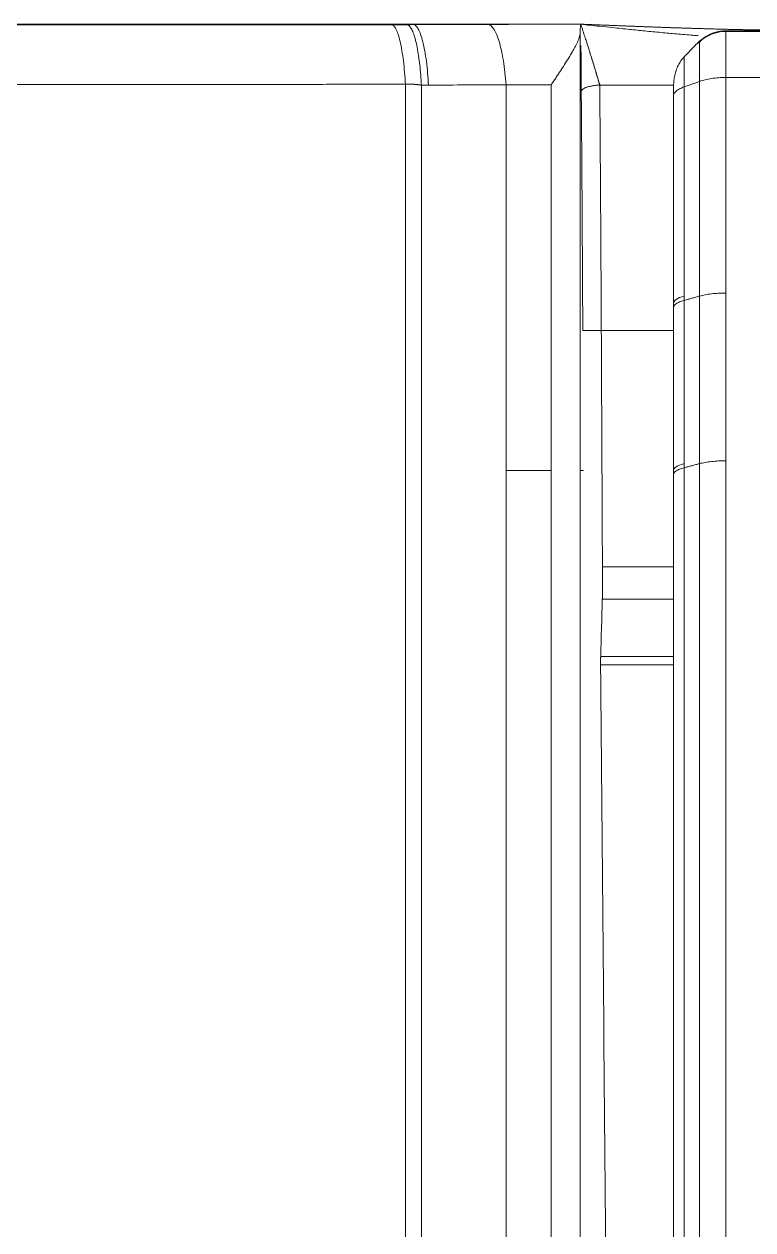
# Model space of a CAD drawing. Header units: millimetres. Extents: x 70151 to 230897, y 35202 to 113211.
# Drawn here: x 174194.13 to 174213.89, y 71248.13 to 71280.81 of the extents above; entities that cross this region are included whole.
import ezdxf

# ---------------------------------------------------------------- set-up
doc = ezdxf.new("R2010")
doc.units = ezdxf.units.MM
doc.header["$LTSCALE"] = 50
doc.layers.add('2-con', color=2, linetype='Continuous')
doc.layers.add('mark-B', color=2, linetype='Continuous', lineweight=20)

# ---------------------------------------------------------------- blocks, each defined once
blk = doc.blocks.new('무풍1way 일반')
at = {"layer": 'mark-B'}
for p, q in [((440.671, -483.278), (442.649, -483.278)), ((440.671, -483.278), (442.649, -483.278)), ((440.674, -483.05), (442.652, -483.05)), ((440.674, -483.05), (442.652, -483.05)), ((440.669, -484.828), (442.606, -484.828)), ((440.669, -484.828), (442.606, -484.828)), ((440.667, -485.705), (442.603, -485.705)), ((440.667, -485.705), (442.603, -485.705)), ((443.207, -488.316), (443.117, -488.317)), ((442.633, -492.112), (440.679, -492.112)), ((442.633, -492.112), (440.679, -492.112)), ((440.668, -498.766), (442.674, -498.766)), ((440.668, -498.766), (442.674, -498.766)), ((-439.258, -500.218), (439.258, -500.218)), ((-439.258, -500.239), (439.258, -500.239)), ((439.258, -500.239), (439.258, -500.218))]:
    blk.add_line(p, q, dxfattribs=at)
blk.add_arc((439.258, -499.235), 1.004, 270, 306.0871, dxfattribs=at)
for centre, major_axis, ratio, start_param, end_param in [((439.675, -488.316), (1.004, 0), 0.26578, 5.497792, 6.283185), ((442.633, -492.116), (-0.502, -0.002), 0.008728, 3.159061, 4.712346), ((442.633, -492.116), (-0.502, -0.002), 0.008728, 3.159061, 4.712346), ((439.675, -492.848), (1.004, 0), 0.280106, 5.497794, 6.283185), ((439.258, -499.235), (1.004, -0.022), 0.979035, 4.733442, 5.51856), ((439.258, -499.235), (-0.591, 0.811), 0.756295, 3.141594, 3.358834)]:
    blk.add_ellipse(centre, major_axis=major_axis, ratio=ratio, start_param=start_param, end_param=end_param, dxfattribs=at)
for points, degree, knots in [([(445.215, -415.977), (445.215, -416.736), (445.215, -417.496), (445.215, -419.015), (445.215, -419.774), (445.215, -422.051), (445.215, -423.569), (445.215, -428.121), (445.215, -431.154), (445.215, -437.215), (445.215, -440.244), (445.215, -444.784), (445.215, -446.297), (445.215, -449.322), (445.215, -450.834), (445.215, -453.856), (445.215, -455.367), (445.215, -457.632), (445.215, -458.387), (445.215, -459.897), (445.215, -460.652), (445.215, -462.16), (445.215, -462.914), (445.215, -464.421), (445.215, -465.174), (445.215, -467.431), (445.215, -468.933), (445.215, -471.184), (445.215, -471.934), (445.215, -473.432), (445.215, -475.677), (445.215, -477.917), (445.215, -480.897), (445.215, -482.385), (445.215, -484.612), (445.215, -485.354), (445.215, -486.837), (445.215, -487.577), (445.215, -488.316)], 3, [0, 0, 0, 0, 0.03125, 0.03125, 0.0625, 0.0625, 0.125, 0.125, 0.25, 0.25, 0.375, 0.375, 0.4375, 0.4375, 0.5, 0.5, 0.5625, 0.5625, 0.59375, 0.59375, 0.625, 0.625, 0.65625, 0.65625, 0.6875, 0.6875, 0.75, 0.75, 0.78125, 0.78125, 0.8125, 0.875, 0.875, 0.9375, 0.9375, 0.96875, 0.96875, 1, 1, 1, 1]), ([(445.215, -415.977), (445.215, -416.736), (445.215, -417.496), (445.215, -419.015), (445.215, -419.774), (445.215, -422.051), (445.215, -423.569), (445.215, -428.121), (445.215, -431.154), (445.215, -437.215), (445.215, -440.244), (445.215, -444.784), (445.215, -446.297), (445.215, -449.322), (445.215, -450.834), (445.215, -453.856), (445.215, -455.367), (445.215, -457.632), (445.215, -458.387), (445.215, -459.897), (445.215, -460.652), (445.215, -462.16), (445.215, -462.914), (445.215, -464.421), (445.215, -465.174), (445.215, -467.431), (445.215, -468.933), (445.215, -471.184), (445.215, -471.934), (445.215, -473.432), (445.215, -475.677), (445.215, -477.917), (445.215, -480.897), (445.215, -482.385), (445.215, -484.612), (445.215, -485.354), (445.215, -486.837), (445.215, -487.577), (445.215, -488.316)], 3, [0, 0, 0, 0, 0.03125, 0.03125, 0.0625, 0.0625, 0.125, 0.125, 0.25, 0.25, 0.375, 0.375, 0.4375, 0.4375, 0.5, 0.5, 0.5625, 0.5625, 0.59375, 0.59375, 0.625, 0.625, 0.65625, 0.65625, 0.6875, 0.6875, 0.75, 0.75, 0.78125, 0.78125, 0.8125, 0.875, 0.875, 0.9375, 0.9375, 0.96875, 0.96875, 1, 1, 1, 1]), ([(443.207, -488.316), (443.207, -486.237), (443.207, -484.153), (443.207, -481.017), (443.207, -479.971), (443.207, -477.875), (443.207, -476.826), (443.207, -473.674), (443.207, -471.568), (443.207, -468.403), (443.207, -467.347), (443.207, -465.76), (443.207, -465.231), (443.207, -464.173), (443.207, -463.643), (443.207, -462.053), (443.207, -460.993), (443.206, -459.401), (443.206, -458.87), (443.206, -457.809), (443.206, -457.278), (443.206, -454.624), (443.207, -452.499), (443.207, -448.248), (443.207, -446.122), (443.207, -441.866), (443.207, -439.738), (443.207, -437.608)], 3, [0, 0, 0, 0, 0.125, 0.125, 0.1875, 0.1875, 0.25, 0.25, 0.375, 0.375, 0.4375, 0.4375, 0.46875, 0.46875, 0.5, 0.5, 0.5625, 0.5625, 0.59375, 0.59375, 0.625, 0.625, 0.75, 0.75, 0.875, 0.875, 1, 1, 1, 1]), ([(443.207, -488.316), (443.207, -486.237), (443.207, -484.153), (443.207, -481.017), (443.207, -479.971), (443.207, -477.875), (443.207, -476.826), (443.207, -473.674), (443.207, -471.568), (443.207, -468.403), (443.207, -467.347), (443.207, -465.76), (443.207, -465.231), (443.207, -464.173), (443.207, -463.643), (443.207, -462.053), (443.207, -460.993), (443.206, -459.401), (443.206, -458.87), (443.206, -457.809), (443.206, -457.278), (443.206, -454.624), (443.207, -452.499), (443.207, -448.248), (443.207, -446.122), (443.207, -441.866), (443.207, -439.738), (443.207, -437.608)], 3, [0, 0, 0, 0, 0.125, 0.125, 0.1875, 0.1875, 0.25, 0.25, 0.375, 0.375, 0.4375, 0.4375, 0.46875, 0.46875, 0.5, 0.5, 0.5625, 0.5625, 0.59375, 0.59375, 0.625, 0.625, 0.75, 0.75, 0.875, 0.875, 1, 1, 1, 1]), ([(443.993, -437.76), (443.993, -442.006), (443.993, -446.249), (443.993, -452.606), (443.993, -454.724), (443.993, -457.37), (443.993, -457.899), (443.993, -458.957), (443.993, -459.486), (443.993, -461.073), (443.993, -462.13), (443.993, -463.715), (443.993, -464.243), (443.993, -465.299), (443.993, -465.826), (443.993, -467.408), (443.993, -468.461), (443.993, -471.617), (443.993, -473.717), (443.993, -476.859), (443.993, -477.905), (443.993, -479.995), (443.993, -481.038), (443.993, -484.164), (443.993, -486.243), (443.993, -488.316)], 3, [0, 0, 0, 0, 0.25, 0.25, 0.375, 0.375, 0.40625, 0.40625, 0.4375, 0.4375, 0.5, 0.5, 0.53125, 0.53125, 0.5625, 0.5625, 0.625, 0.625, 0.75, 0.75, 0.8125, 0.8125, 0.875, 0.875, 1, 1, 1, 1]), ([(443.993, -437.76), (443.993, -442.006), (443.993, -446.249), (443.993, -452.606), (443.993, -454.724), (443.993, -457.37), (443.993, -457.899), (443.993, -458.957), (443.993, -459.486), (443.993, -461.073), (443.993, -462.13), (443.993, -463.715), (443.993, -464.243), (443.993, -465.299), (443.993, -465.826), (443.993, -467.408), (443.993, -468.461), (443.993, -471.617), (443.993, -473.717), (443.993, -476.859), (443.993, -477.905), (443.993, -479.995), (443.993, -481.038), (443.993, -484.164), (443.993, -486.243), (443.993, -488.316)], 3, [0, 0, 0, 0, 0.25, 0.25, 0.375, 0.375, 0.40625, 0.40625, 0.4375, 0.4375, 0.5, 0.5, 0.53125, 0.53125, 0.5625, 0.5625, 0.625, 0.625, 0.75, 0.75, 0.8125, 0.8125, 0.875, 0.875, 1, 1, 1, 1]), ([(440.679, -488.206), (440.679, -485.97), (440.679, -483.727), (440.679, -480.352), (440.679, -479.226), (440.679, -476.97), (440.679, -475.841), (440.679, -472.448), (440.679, -470.181), (440.679, -466.773), (440.679, -465.635), (440.679, -463.358), (440.679, -462.218), (440.679, -461.076)], 3, [0, 0, 0, 0, 0.25, 0.25, 0.375, 0.375, 0.5, 0.5, 0.75, 0.75, 0.875, 0.875, 1, 1, 1, 1]), ([(439.259, -488.583), (439.259, -486.336), (439.259, -484.083), (439.259, -480.693), (439.259, -479.562), (439.259, -477.296), (439.259, -475.027), (439.259, -472.752), (439.259, -470.475), (439.259, -469.335), (439.259, -465.911), (439.259, -463.623), (439.259, -461.33)], 3, [0, 0, 0, 0, 0.25, 0.25, 0.375, 0.375, 0.5, 0.625, 0.625, 0.75, 0.75, 1, 1, 1, 1]), ([(439.969, -461.278), (439.969, -463.568), (439.969, -465.854), (439.969, -469.275), (439.969, -470.414), (439.969, -472.689), (439.969, -474.962), (439.969, -477.228), (439.969, -479.492), (439.969, -480.622), (439.969, -484.009), (439.969, -486.26), (439.969, -488.505)], 3, [0, 0, 0, 0, 0.25, 0.25, 0.375, 0.375, 0.5, 0.625, 0.625, 0.75, 0.75, 1, 1, 1, 1]), ([(440.385, -488.395), (440.385, -486.153), (440.385, -483.905), (440.385, -479.395), (440.385, -477.134), (440.385, -472.601), (440.385, -470.329), (440.385, -466.913), (440.385, -465.773), (440.385, -463.49), (440.385, -462.347), (440.385, -461.203)], 3, [0, 0, 0, 0, 0.25, 0.25, 0.5, 0.5, 0.75, 0.75, 0.875, 0.875, 1, 1, 1, 1]), ([(447.51, -498.764), (447.51, -497.222), (447.51, -495.677), (447.51, -492.58), (447.51, -491.029), (447.51, -487.919), (447.51, -486.36), (447.51, -484.018), (447.51, -483.236), (447.51, -481.672), (447.51, -480.888), (447.51, -478.537), (447.51, -476.967), (447.51, -474.607), (447.51, -473.819), (447.51, -472.243), (447.51, -471.454), (447.509, -469.086), (447.509, -467.505), (447.509, -465.129), (447.509, -464.337), (447.509, -463.147), (447.509, -462.75), (447.509, -461.957), (447.508, -461.56), (447.506, -461.163)], 3, [0, 0, 0, 0, 0.125, 0.125, 0.25, 0.25, 0.375, 0.375, 0.4375, 0.4375, 0.5, 0.5, 0.625, 0.625, 0.6875, 0.6875, 0.75, 0.75, 0.875, 0.875, 0.9375, 0.9375, 0.96875, 0.96875, 1, 1, 1, 1]), ([(447.51, -498.764), (447.51, -497.222), (447.51, -495.677), (447.51, -492.58), (447.51, -491.029), (447.51, -487.919), (447.51, -486.36), (447.51, -484.018), (447.51, -483.236), (447.51, -481.672), (447.51, -480.888), (447.51, -478.537), (447.51, -476.967), (447.51, -474.607), (447.51, -473.819), (447.51, -472.243), (447.51, -471.454), (447.509, -469.086), (447.509, -467.505), (447.509, -465.129), (447.509, -464.337), (447.509, -463.147), (447.509, -462.75), (447.509, -461.957), (447.508, -461.56), (447.506, -461.163)], 3, [0, 0, 0, 0, 0.125, 0.125, 0.25, 0.25, 0.375, 0.375, 0.4375, 0.4375, 0.5, 0.5, 0.625, 0.625, 0.6875, 0.6875, 0.75, 0.75, 0.875, 0.875, 0.9375, 0.9375, 0.96875, 0.96875, 1, 1, 1, 1]), ([(447.943, -461.163), (447.946, -461.792), (447.946, -462.421), (447.946, -463.678), (447.945, -464.306), (447.945, -466.189), (447.946, -467.443), (447.946, -468.696)], 3, [0, 0, 0, 0, 0.25, 0.25, 0.5, 0.5, 1, 1, 1, 1]), ([(447.943, -461.163), (447.946, -461.792), (447.946, -462.421), (447.946, -463.678), (447.945, -464.306), (447.945, -466.189), (447.946, -467.443), (447.946, -468.696)], 3, [0, 0, 0, 0, 0.25, 0.25, 0.5, 0.5, 1, 1, 1, 1]), ([(447.946, -468.696), (447.946, -469.965), (447.946, -471.232), (447.946, -473.763), (447.946, -475.027), (447.946, -477.551), (447.946, -478.811), (447.946, -481.327), (447.946, -482.584), (447.946, -486.347), (447.946, -488.848), (447.946, -492.586), (447.946, -493.829), (447.945, -496.313), (447.945, -497.552), (447.945, -498.789)], 3, [0, 0, 0, 0, 0.125, 0.125, 0.25, 0.25, 0.375, 0.375, 0.5, 0.5, 0.75, 0.75, 0.875, 0.875, 1, 1, 1, 1]), ([(447.946, -468.696), (447.946, -469.965), (447.946, -471.232), (447.946, -473.763), (447.946, -475.027), (447.946, -477.551), (447.946, -478.811), (447.946, -481.327), (447.946, -482.584), (447.946, -486.347), (447.946, -488.848), (447.946, -492.586), (447.946, -493.829), (447.945, -496.313), (447.945, -497.552), (447.945, -498.789)], 3, [0, 0, 0, 0, 0.125, 0.125, 0.25, 0.25, 0.375, 0.375, 0.5, 0.5, 0.75, 0.75, 0.875, 0.875, 1, 1, 1, 1]), ([(442.649, -483.278), (442.65, -483.273), (442.65, -483.267), (442.651, -483.253), (442.652, -483.245), (442.652, -483.229), (442.652, -483.22), (442.653, -483.202), (442.653, -483.192), (442.653, -483.161), (442.653, -483.139), (442.653, -483.094), (442.652, -483.072), (442.652, -483.05)], 3, [0, 0, 0, 0, 0.125, 0.125, 0.25, 0.25, 0.375, 0.375, 0.5, 0.5, 0.75, 0.75, 1, 1, 1, 1]), ([(442.649, -483.278), (442.65, -483.273), (442.65, -483.267), (442.651, -483.253), (442.652, -483.245), (442.652, -483.229), (442.652, -483.22), (442.653, -483.202), (442.653, -483.192), (442.653, -483.161), (442.653, -483.139), (442.653, -483.094), (442.652, -483.072), (442.652, -483.05)], 3, [0, 0, 0, 0, 0.125, 0.125, 0.25, 0.25, 0.375, 0.375, 0.5, 0.5, 0.75, 0.75, 1, 1, 1, 1]), ([(442.603, -485.705), (442.603, -485.683), (442.603, -485.66), (442.603, -485.615), (442.603, -485.593), (442.603, -485.526), (442.603, -485.483), (442.603, -485.418), (442.603, -485.397), (442.603, -485.355), (442.603, -485.334), (442.603, -485.271), (442.603, -485.192), (442.603, -485.119), (442.604, -485.066), (442.604, -485.049), (442.604, -485.016), (442.604, -485), (442.604, -484.954), (442.605, -484.897), (442.605, -484.85), (442.606, -484.828)], 3, [0, 0, 0, 0, 0.0625, 0.0625, 0.125, 0.125, 0.25, 0.25, 0.3125, 0.3125, 0.375, 0.375, 0.5, 0.625, 0.625, 0.6875, 0.6875, 0.75, 0.75, 0.875, 1, 1, 1, 1]), ([(442.603, -485.705), (442.603, -485.683), (442.603, -485.66), (442.603, -485.615), (442.603, -485.593), (442.603, -485.526), (442.603, -485.483), (442.603, -485.418), (442.603, -485.397), (442.603, -485.355), (442.603, -485.334), (442.603, -485.271), (442.603, -485.192), (442.603, -485.119), (442.604, -485.066), (442.604, -485.049), (442.604, -485.016), (442.604, -485), (442.604, -484.954), (442.605, -484.897), (442.605, -484.85), (442.606, -484.828)], 3, [0, 0, 0, 0, 0.0625, 0.0625, 0.125, 0.125, 0.25, 0.25, 0.3125, 0.3125, 0.375, 0.375, 0.5, 0.625, 0.625, 0.6875, 0.6875, 0.75, 0.75, 0.875, 1, 1, 1, 1]), ([(440.385, -488.395), (440.431, -488.382), (440.473, -488.369), (440.546, -488.34), (440.577, -488.324), (440.628, -488.292), (440.647, -488.275), (440.673, -488.241), (440.679, -488.224), (440.679, -488.206)], 3, [0, 0, 0, 0, 0.25, 0.25, 0.5, 0.5, 0.75, 0.75, 1, 1, 1, 1]), ([(439.969, -488.505), (439.923, -488.517), (439.871, -488.528), (439.762, -488.548), (439.704, -488.556), (439.583, -488.569), (439.519, -488.574), (439.39, -488.581), (439.325, -488.583), (439.259, -488.583)], 3, [0, 0, 0, 0, 0.25, 0.25, 0.5, 0.5, 0.75, 0.75, 1, 1, 1, 1]), ([(443.208, -500.15), (443.208, -499.511), (443.208, -498.871), (443.208, -497.08), (443.208, -495.928), (443.207, -494.642), (443.207, -494.511), (443.207, -493.372), (443.207, -492.363), (443.207, -490.342), (443.207, -489.327), (443.207, -488.316)], 3, [0, 0, 0, 0, 0.163025, 0.163025, 0.455764, 0.455764, 0.489083, 0.489083, 0.744529, 0.744529, 1, 1, 1, 1]), ([(443.208, -500.15), (443.208, -499.511), (443.208, -498.871), (443.208, -497.08), (443.208, -495.928), (443.207, -494.642), (443.207, -494.511), (443.207, -493.225), (443.207, -492.069), (443.207, -490.047), (443.207, -489.181), (443.207, -488.316)], 3, [0, 0, 0, 0, 0.163023, 0.163023, 0.455759, 0.455759, 0.489077, 0.489077, 0.781715, 0.781715, 1, 1, 1, 1]), ([(442.675, -498.766), (442.673, -498.491), (442.671, -498.215), (442.667, -497.663), (442.661, -496.834), (442.655, -496.003), (442.65, -495.17), (442.648, -494.892), (442.645, -494.336), (442.64, -493.503), (442.636, -492.668), (442.633, -492.112)], 3, [0, 0, 0, 0, 0.125, 0.125, 0.25, 0.5, 0.5, 0.625, 0.625, 0.75, 1, 1, 1, 1]), ([(442.675, -498.766), (442.673, -498.491), (442.671, -498.215), (442.667, -497.663), (442.661, -496.834), (442.655, -496.003), (442.65, -495.17), (442.648, -494.892), (442.645, -494.336), (442.64, -493.503), (442.636, -492.668), (442.633, -492.112)], 3, [0, 0, 0, 0, 0.125, 0.125, 0.25, 0.5, 0.5, 0.625, 0.625, 0.75, 1, 1, 1, 1]), ([(443.135, -492.114), (443.138, -492.656), (443.141, -493.197), (443.147, -494.28), (443.15, -494.821), (443.157, -495.902), (443.161, -496.442), (443.168, -497.519), (443.172, -498.057), (443.177, -498.593)], 3, [0, 0, 0, 0, 0.25, 0.25, 0.5, 0.5, 0.75, 0.75, 1, 1, 1, 1]), ([(440.385, -492.93), (440.431, -492.917), (440.473, -492.903), (440.546, -492.872), (440.577, -492.856), (440.628, -492.822), (440.647, -492.804), (440.672, -492.768), (440.679, -492.75), (440.679, -492.732)], 3, [0, 0, 0, 0, 0.25, 0.25, 0.5, 0.5, 0.75, 0.75, 1, 1, 1, 1]), ([(439.969, -493.047), (439.922, -493.06), (439.871, -493.071), (439.762, -493.092), (439.704, -493.1), (439.582, -493.114), (439.519, -493.12), (439.39, -493.127), (439.325, -493.129), (439.259, -493.129)], 3, [0, 0, 0, 0, 0.25, 0.25, 0.5, 0.5, 0.75, 0.75, 1, 1, 1, 1]), ([(440.679, -498.465), (440.679, -498.512), (440.679, -498.56), (440.678, -498.654), (440.677, -498.701), (440.672, -498.796), (440.669, -498.843), (440.658, -498.937), (440.643, -499.029), (440.618, -499.12), (440.595, -499.187), (440.586, -499.209), (440.568, -499.254), (440.558, -499.275), (440.526, -499.339), (440.502, -499.38), (440.448, -499.458), (440.418, -499.495), (440.384, -499.531)], 3, [0, 0, 0, 0, 0.125, 0.125, 0.25, 0.25, 0.375, 0.375, 0.5, 0.625, 0.625, 0.6875, 0.6875, 0.75, 0.75, 0.875, 0.875, 1, 1, 1, 1]), ([(440.679, -498.464), (440.679, -498.488), (440.672, -498.511), (440.647, -498.557), (440.627, -498.579), (440.577, -498.622), (440.546, -498.643), (440.473, -498.682), (440.431, -498.7), (440.385, -498.717)], 3, [0, 0, 0, 0, 0.25, 0.25, 0.5, 0.5, 0.75, 0.75, 1, 1, 1, 1]), ([(443.177, -498.593), (443.176, -498.603), (443.173, -498.613), (443.161, -498.632), (443.151, -498.643), (443.126, -498.662), (443.11, -498.672), (443.073, -498.691), (443.051, -498.7), (443.002, -498.716), (442.975, -498.724), (442.918, -498.737), (442.888, -498.743), (442.827, -498.753), (442.796, -498.757), (442.735, -498.763), (442.704, -498.765), (442.675, -498.767)], 3, [0, 0, 0, 0, 0.125, 0.125, 0.25, 0.25, 0.375, 0.375, 0.5, 0.5, 0.625, 0.625, 0.75, 0.75, 0.875, 0.875, 1, 1, 1, 1]), ([(443.177, -498.593), (443.176, -498.603), (443.173, -498.613), (443.161, -498.632), (443.151, -498.643), (443.126, -498.662), (443.11, -498.672), (443.073, -498.691), (443.051, -498.7), (443.002, -498.716), (442.975, -498.724), (442.918, -498.737), (442.888, -498.743), (442.827, -498.753), (442.796, -498.757), (442.735, -498.763), (442.704, -498.765), (442.675, -498.767)], 3, [0, 0, 0, 0, 0.125, 0.125, 0.25, 0.25, 0.375, 0.375, 0.5, 0.5, 0.625, 0.625, 0.75, 0.75, 0.875, 0.875, 1, 1, 1, 1]), ([(443.177, -498.593), (443.177, -498.607), (443.177, -498.635), (443.177, -498.676), (443.177, -498.718), (443.178, -498.759), (443.178, -498.8), (443.178, -498.841), (443.178, -498.883), (443.179, -498.924), (443.179, -498.964), (443.179, -499.005), (443.179, -499.046), (443.18, -499.087), (443.18, -499.127), (443.18, -499.168), (443.18, -499.208), (443.181, -499.249), (443.181, -499.289), (443.181, -499.329), (443.182, -499.369), (443.182, -499.409), (443.182, -499.449), (443.183, -499.486), (443.183, -499.522), (443.183, -499.56), (443.184, -499.607), (443.184, -499.663), (443.185, -499.728), (443.185, -499.786), (443.185, -499.824), (443.186, -499.837)], 3, [0, 0, 0, 0, 0.033228, 0.06639, 0.099486, 0.132517, 0.165487, 0.198395, 0.231243, 0.264034, 0.296768, 0.329447, 0.362073, 0.394647, 0.42717, 0.459645, 0.492073, 0.524455, 0.556794, 0.58909, 0.621345, 0.653561, 0.68574, 0.717883, 0.742103, 0.773341, 0.811601, 0.856882, 0.909185, 0.96851, 1, 1, 1, 1]), ([(443.177, -498.593), (443.177, -498.606), (443.177, -498.631), (443.177, -498.669), (443.177, -498.707), (443.177, -498.745), (443.178, -498.782), (443.178, -498.807), (443.178, -498.82)], 3, [0, 0, 0, 0, 0.167418, 0.334528, 0.501334, 0.667844, 0.834064, 1, 1, 1, 1]), ([(439.258, -500.218), (439.258, -500.2), (439.258, -500.178), (439.259, -500.124), (439.259, -500.093), (439.259, -500.038), (439.259, -500.009), (439.258, -499.977), (439.258, -499.955), (439.258, -499.943), (439.258, -499.886), (439.258, -499.786), (439.258, -499.67), (439.258, -499.578), (439.258, -499.546), (439.258, -499.497), (439.258, -499.48), (439.258, -499.447), (439.258, -499.43), (439.258, -499.344), (439.259, -499.273), (439.259, -499.163), (439.259, -499.125), (439.259, -499.049), (439.259, -499.01), (439.259, -498.971)], 3, [0, 0, 0, 0, 0.125, 0.125, 0.25, 0.25, 0.3125, 0.34375, 0.34375, 0.375, 0.375, 0.5, 0.625, 0.625, 0.6875, 0.6875, 0.71875, 0.71875, 0.75, 0.75, 0.875, 0.875, 0.9375, 0.9375, 1, 1, 1, 1]), ([(439.969, -498.865), (439.922, -498.882), (439.871, -498.897), (439.762, -498.923), (439.704, -498.935), (439.582, -498.953), (439.519, -498.96), (439.39, -498.97), (439.324, -498.973), (439.259, -498.973)], 3, [0, 0, 0, 0, 0.25, 0.25, 0.5, 0.5, 0.75, 0.75, 1, 1, 1, 1]), ([(439.969, -498.866), (439.969, -498.868), (439.969, -498.87), (439.969, -498.874), (439.969, -498.88), (439.969, -498.895), (439.969, -498.924), (439.969, -498.982), (439.969, -499.03), (439.969, -499.124), (439.968, -499.185), (439.968, -499.258), (439.968, -499.272), (439.968, -499.301), (439.968, -499.315), (439.968, -499.357), (439.968, -499.384), (439.968, -499.463), (439.968, -499.562), (439.968, -499.648), (439.968, -499.697), (439.968, -499.706), (439.968, -499.725), (439.969, -499.752), (439.969, -499.777), (439.969, -499.824), (439.969, -499.851), (439.968, -499.897), (439.968, -499.916), (439.968, -499.931)], 3, [0, 0, 0, 0, 0.003906, 0.003906, 0.007813, 0.015625, 0.03125, 0.0625, 0.125, 0.125, 0.25, 0.25, 0.28125, 0.28125, 0.3125, 0.3125, 0.375, 0.375, 0.5, 0.625, 0.625, 0.65625, 0.65625, 0.6875, 0.75, 0.75, 0.875, 0.875, 1, 1, 1, 1]), ([(440.384, -499.531), (440.384, -499.526), (440.384, -499.521), (440.385, -499.508), (440.385, -499.501), (440.385, -499.476), (440.385, -499.457), (440.385, -499.422), (440.385, -499.41), (440.385, -499.383), (440.385, -499.369), (440.385, -499.324), (440.384, -499.258), (440.384, -499.182), (440.384, -499.121), (440.384, -499.1), (440.385, -499.056), (440.385, -499.034), (440.385, -498.966), (440.385, -498.919), (440.385, -498.845), (440.385, -498.808), (440.385, -498.762), (440.385, -498.74), (440.385, -498.73), (440.385, -498.723), (440.385, -498.72), (440.385, -498.717)], 3, [0, 0, 0, 0, 0.0625, 0.0625, 0.125, 0.125, 0.25, 0.25, 0.3125, 0.3125, 0.375, 0.375, 0.5, 0.625, 0.625, 0.6875, 0.6875, 0.75, 0.75, 0.875, 0.875, 0.9375, 0.96875, 0.984375, 0.992187, 0.992187, 1, 1, 1, 1]), ([(443.191, -500.418), (443.181, -500.387), (443.161, -500.327), (443.133, -500.241), (443.107, -500.159), (443.082, -500.084), (443.059, -500.013), (443.037, -499.947), (443.017, -499.886), (442.999, -499.828), (442.982, -499.775), (442.967, -499.726), (442.954, -499.682), (442.942, -499.644), (442.93, -499.605), (442.916, -499.563), (442.902, -499.516), (442.887, -499.468), (442.871, -499.419), (442.856, -499.37), (442.84, -499.319), (442.825, -499.268), (442.809, -499.216), (442.793, -499.163), (442.776, -499.109), (442.76, -499.054), (442.743, -498.999), (442.726, -498.942), (442.709, -498.885), (442.691, -498.826), (442.68, -498.787), (442.674, -498.767)], 3, [0, 0, 0, 0, 0.057021, 0.110717, 0.161089, 0.208137, 0.25186, 0.292396, 0.330524, 0.366166, 0.399114, 0.429158, 0.456088, 0.479696, 0.49979, 0.528045, 0.556678, 0.585697, 0.615111, 0.644924, 0.675142, 0.70577, 0.73681, 0.768264, 0.800133, 0.832418, 0.865117, 0.898229, 0.931749, 0.965675, 1, 1, 1, 1]), ([(442.689, -498.82), (442.687, -498.811), (442.681, -498.794), (442.676, -498.776), (442.674, -498.767)], 3, [0, 0, 0, 0, 0.498717, 1, 1, 1, 1]), ([(443.191, -500.418), (443.181, -500.387), (443.161, -500.327), (443.133, -500.241), (443.107, -500.159), (443.082, -500.084), (443.059, -500.013), (443.037, -499.947), (443.017, -499.886), (442.999, -499.828), (442.982, -499.775), (442.967, -499.726), (442.954, -499.682), (442.942, -499.644), (442.93, -499.606), (442.917, -499.565), (442.903, -499.521), (442.889, -499.476), (442.875, -499.43), (442.86, -499.383), (442.846, -499.336), (442.831, -499.288), (442.816, -499.239), (442.801, -499.189), (442.785, -499.139), (442.77, -499.088), (442.754, -499.036), (442.738, -498.983), (442.722, -498.929), (442.706, -498.875), (442.695, -498.838), (442.689, -498.82)], 3, [0, 0, 0, 0, 0.058816, 0.114203, 0.166161, 0.21469, 0.25979, 0.301601, 0.34093, 0.377694, 0.411679, 0.44267, 0.470447, 0.494799, 0.515526, 0.543041, 0.570904, 0.599122, 0.627701, 0.656647, 0.685965, 0.715657, 0.745729, 0.77618, 0.807014, 0.83823, 0.869827, 0.901806, 0.934163, 0.966895, 1, 1, 1, 1]), ([(443.178, -498.82), (443.178, -498.833), (443.178, -498.86), (443.178, -498.9), (443.179, -498.94), (443.179, -498.979), (443.179, -499.019), (443.179, -499.059), (443.18, -499.098), (443.18, -499.138), (443.18, -499.177), (443.18, -499.216), (443.181, -499.255), (443.181, -499.294), (443.181, -499.333), (443.182, -499.372), (443.182, -499.411), (443.182, -499.45), (443.183, -499.487), (443.183, -499.525), (443.183, -499.569), (443.184, -499.622), (443.184, -499.686), (443.185, -499.758), (443.185, -499.809), (443.186, -499.835)], 3, [0, 0, 0, 0, 0.039049, 0.078078, 0.11704, 0.155939, 0.194774, 0.233548, 0.272263, 0.31092, 0.349522, 0.388069, 0.426564, 0.465009, 0.503405, 0.541755, 0.580059, 0.61832, 0.656539, 0.689288, 0.732257, 0.785447, 0.84886, 0.922496, 1, 1, 1, 1]), ([(443.99, -498.776), (443.984, -498.785), (443.978, -498.793), (443.967, -498.811), (443.949, -498.836), (443.91, -498.896), (443.853, -498.98), (443.81, -499.046), (443.766, -499.112), (443.745, -499.145), (443.682, -499.241), (443.641, -499.304), (443.564, -499.427), (443.526, -499.487), (443.456, -499.603), (443.423, -499.66), (443.377, -499.743), (443.362, -499.77), (443.334, -499.824), (443.321, -499.85), (443.283, -499.927), (443.262, -499.975), (443.228, -500.067), (443.215, -500.11), (443.208, -500.15)], 3, [0, 0, 0, 0, 0.015625, 0.015625, 0.03125, 0.0625, 0.125, 0.1875, 0.1875, 0.25, 0.25, 0.375, 0.375, 0.5, 0.5, 0.625, 0.625, 0.6875, 0.6875, 0.75, 0.75, 0.875, 0.875, 1, 1, 1, 1]), ([(443.99, -498.776), (443.984, -498.785), (443.978, -498.793), (443.967, -498.811), (443.949, -498.836), (443.91, -498.896), (443.853, -498.98), (443.81, -499.046), (443.766, -499.112), (443.745, -499.145), (443.682, -499.241), (443.641, -499.304), (443.564, -499.427), (443.526, -499.487), (443.456, -499.603), (443.423, -499.66), (443.377, -499.743), (443.362, -499.77), (443.334, -499.824), (443.321, -499.85), (443.283, -499.927), (443.262, -499.975), (443.228, -500.067), (443.215, -500.11), (443.208, -500.15)], 3, [0, 0, 0, 0, 0.015625, 0.015625, 0.03125, 0.0625, 0.125, 0.1875, 0.1875, 0.25, 0.25, 0.375, 0.375, 0.5, 0.5, 0.625, 0.625, 0.6875, 0.6875, 0.75, 0.75, 0.875, 0.875, 1, 1, 1, 1]), ([(445.715, -500.409), (445.688, -500.407), (445.66, -500.396), (445.606, -500.355), (445.579, -500.325), (445.526, -500.246), (445.5, -500.198), (445.451, -500.084), (445.428, -500.019), (445.383, -499.873), (445.362, -499.792), (445.323, -499.618), (445.305, -499.524), (445.273, -499.325), (445.258, -499.22), (445.233, -499.001), (445.223, -498.888), (445.215, -498.772)], 3, [0, 0, 0, 0, 0.125, 0.125, 0.25, 0.25, 0.375, 0.375, 0.5, 0.5, 0.625, 0.625, 0.75, 0.75, 0.875, 0.875, 1, 1, 1, 1]), ([(445.715, -500.409), (445.688, -500.407), (445.66, -500.396), (445.606, -500.355), (445.579, -500.325), (445.526, -500.246), (445.5, -500.198), (445.451, -500.084), (445.428, -500.019), (445.383, -499.873), (445.362, -499.792), (445.323, -499.618), (445.305, -499.524), (445.273, -499.325), (445.258, -499.22), (445.233, -499.001), (445.223, -498.888), (445.215, -498.772)], 3, [0, 0, 0, 0, 0.125, 0.125, 0.25, 0.25, 0.375, 0.375, 0.5, 0.5, 0.625, 0.625, 0.75, 0.75, 0.875, 0.875, 1, 1, 1, 1]), ([(447.319, -498.764), (447.326, -498.873), (447.334, -498.982), (447.353, -499.196), (447.364, -499.301), (447.39, -499.503), (447.405, -499.599), (447.437, -499.78), (447.455, -499.863), (447.492, -500.015), (447.512, -500.082), (447.553, -500.198), (447.574, -500.246), (447.617, -500.323), (447.639, -500.352), (447.682, -500.391), (447.704, -500.401), (447.725, -500.403)], 3, [0, 0, 0, 0, 0.125, 0.125, 0.25, 0.25, 0.375, 0.375, 0.5, 0.5, 0.625, 0.625, 0.75, 0.75, 0.875, 0.875, 1, 1, 1, 1]), ([(447.319, -498.764), (447.326, -498.873), (447.334, -498.982), (447.353, -499.196), (447.364, -499.301), (447.39, -499.503), (447.405, -499.599), (447.437, -499.78), (447.455, -499.863), (447.492, -500.015), (447.512, -500.082), (447.553, -500.198), (447.574, -500.246), (447.617, -500.323), (447.639, -500.352), (447.682, -500.391), (447.704, -500.401), (447.725, -500.403)], 3, [0, 0, 0, 0, 0.125, 0.125, 0.25, 0.25, 0.375, 0.375, 0.5, 0.5, 0.625, 0.625, 0.75, 0.75, 0.875, 0.875, 1, 1, 1, 1]), ([(447.51, -498.764), (447.517, -498.765), (447.532, -498.767), (447.554, -498.769), (447.575, -498.772), (447.594, -498.774), (447.612, -498.776), (447.629, -498.778), (447.644, -498.78), (447.658, -498.781), (447.671, -498.782), (447.682, -498.783), (447.692, -498.784), (447.701, -498.785), (447.709, -498.786), (447.715, -498.787), (447.719, -498.787), (447.723, -498.787), (447.725, -498.788), (447.726, -498.788), (447.728, -498.788), (447.729, -498.788), (447.731, -498.788), (447.732, -498.788), (447.734, -498.788), (447.735, -498.788), (447.737, -498.788), (447.738, -498.788), (447.74, -498.788), (447.741, -498.788), (447.743, -498.788), (447.744, -498.788), (447.746, -498.788), (447.747, -498.788), (447.749, -498.788), (447.75, -498.788), (447.752, -498.788), (447.753, -498.788), (447.755, -498.788), (447.757, -498.788), (447.758, -498.788), (447.76, -498.788), (447.761, -498.788), (447.763, -498.788), (447.764, -498.788), (447.766, -498.789), (447.767, -498.789), (447.769, -498.789), (447.77, -498.789), (447.772, -498.789), (447.773, -498.789), (447.775, -498.789), (447.776, -498.789), (447.778, -498.789), (447.78, -498.789), (447.781, -498.789), (447.783, -498.789), (447.784, -498.789), (447.786, -498.789), (447.787, -498.789), (447.789, -498.789), (447.79, -498.789), (447.792, -498.789), (447.793, -498.789), (447.795, -498.789), (447.796, -498.789), (447.798, -498.789), (447.799, -498.789), (447.801, -498.789), (447.802, -498.789), (447.804, -498.789), (447.806, -498.789), (447.807, -498.789), (447.809, -498.789), (447.81, -498.789), (447.812, -498.789), (447.813, -498.789), (447.815, -498.789), (447.816, -498.789), (447.818, -498.789), (447.819, -498.789), (447.821, -498.789), (447.822, -498.789), (447.824, -498.789), (447.826, -498.789), (447.827, -498.789), (447.829, -498.789), (447.83, -498.789), (447.832, -498.789), (447.833, -498.789), (447.835, -498.789), (447.836, -498.789), (447.838, -498.789), (447.839, -498.789), (447.841, -498.789), (447.842, -498.789), (447.844, -498.789), (447.845, -498.789), (447.847, -498.789), (447.849, -498.789), (447.85, -498.79), (447.852, -498.79), (447.853, -498.79), (447.855, -498.79), (447.856, -498.79), (447.858, -498.79), (447.859, -498.79), (447.861, -498.79), (447.862, -498.79), (447.864, -498.79), (447.865, -498.79), (447.867, -498.79), (447.868, -498.79), (447.87, -498.79), (447.872, -498.79), (447.873, -498.79), (447.875, -498.79), (447.876, -498.79), (447.878, -498.79), (447.879, -498.79), (447.881, -498.79), (447.882, -498.79), (447.884, -498.79), (447.885, -498.79), (447.887, -498.79), (447.888, -498.79), (447.89, -498.79), (447.892, -498.79), (447.893, -498.79), (447.895, -498.79), (447.896, -498.79), (447.898, -498.79), (447.899, -498.79), (447.901, -498.79), (447.902, -498.79), (447.904, -498.79), (447.905, -498.79), (447.907, -498.79), (447.908, -498.79), (447.91, -498.79), (447.911, -498.79), (447.913, -498.79), (447.915, -498.79), (447.916, -498.79), (447.918, -498.79), (447.919, -498.79), (447.921, -498.79), (447.922, -498.79), (447.924, -498.789), (447.925, -498.789), (447.927, -498.789), (447.928, -498.789), (447.93, -498.789), (447.931, -498.789), (447.933, -498.789), (447.935, -498.789), (447.936, -498.789), (447.938, -498.789), (447.939, -498.789), (447.941, -498.789), (447.942, -498.789), (447.944, -498.789), (447.945, -498.789), (447.945, -498.789)], 3, [0, 0, 0, 0, 0.053916, 0.104757, 0.152522, 0.197213, 0.238828, 0.277369, 0.312834, 0.345224, 0.374539, 0.400779, 0.423944, 0.444034, 0.461048, 0.474988, 0.485852, 0.493641, 0.498355, 0.499994, 0.503491, 0.506987, 0.510484, 0.51398, 0.517477, 0.520973, 0.52447, 0.527966, 0.531463, 0.53496, 0.538456, 0.541953, 0.545449, 0.548946, 0.552442, 0.555939, 0.559435, 0.562932, 0.566428, 0.569925, 0.573422, 0.576918, 0.580415, 0.583911, 0.587408, 0.590904, 0.594401, 0.597897, 0.601394, 0.60489, 0.608387, 0.611884, 0.61538, 0.618877, 0.622373, 0.62587, 0.629366, 0.632863, 0.636359, 0.639856, 0.643352, 0.646849, 0.650346, 0.653842, 0.657339, 0.660835, 0.664332, 0.667828, 0.671325, 0.674821, 0.678318, 0.681814, 0.685311, 0.688808, 0.692304, 0.695801, 0.699297, 0.702794, 0.70629, 0.709787, 0.713283, 0.71678, 0.720276, 0.723773, 0.72727, 0.730766, 0.734263, 0.737759, 0.741256, 0.744752, 0.748249, 0.751745, 0.755242, 0.758738, 0.762235, 0.765732, 0.769228, 0.772725, 0.776221, 0.779718, 0.783214, 0.786711, 0.790207, 0.793704, 0.7972, 0.800697, 0.804194, 0.80769, 0.811187, 0.814683, 0.81818, 0.821676, 0.825173, 0.828669, 0.832166, 0.835662, 0.839159, 0.842655, 0.846152, 0.849649, 0.853145, 0.856642, 0.860138, 0.863635, 0.867131, 0.870628, 0.874124, 0.877621, 0.881117, 0.884614, 0.888111, 0.891607, 0.895104, 0.8986, 0.902097, 0.905593, 0.90909, 0.912586, 0.916083, 0.919579, 0.923076, 0.926573, 0.930069, 0.933566, 0.937062, 0.940559, 0.944055, 0.947552, 0.951048, 0.954545, 0.958041, 0.961538, 0.965035, 0.968531, 0.972028, 0.975524, 0.979021, 0.982517, 0.986014, 0.98951, 0.993007, 0.996503, 1, 1, 1, 1]), ([(447.51, -498.764), (447.517, -498.765), (447.532, -498.767), (447.554, -498.769), (447.575, -498.772), (447.594, -498.774), (447.612, -498.776), (447.629, -498.778), (447.644, -498.78), (447.658, -498.781), (447.671, -498.782), (447.682, -498.783), (447.692, -498.784), (447.701, -498.785), (447.709, -498.786), (447.715, -498.787), (447.719, -498.787), (447.723, -498.787), (447.725, -498.788), (447.726, -498.788), (447.728, -498.788), (447.729, -498.788), (447.731, -498.788), (447.732, -498.788), (447.734, -498.788), (447.735, -498.788), (447.737, -498.788), (447.738, -498.788), (447.74, -498.788), (447.741, -498.788), (447.743, -498.788), (447.744, -498.788), (447.746, -498.788), (447.747, -498.788), (447.749, -498.788), (447.75, -498.788), (447.752, -498.788), (447.753, -498.788), (447.755, -498.788), (447.757, -498.788), (447.758, -498.788), (447.76, -498.788), (447.761, -498.788), (447.763, -498.788), (447.764, -498.788), (447.766, -498.789), (447.767, -498.789), (447.769, -498.789), (447.77, -498.789), (447.772, -498.789), (447.773, -498.789), (447.775, -498.789), (447.776, -498.789), (447.778, -498.789), (447.78, -498.789), (447.781, -498.789), (447.783, -498.789), (447.784, -498.789), (447.786, -498.789), (447.787, -498.789), (447.789, -498.789), (447.79, -498.789), (447.792, -498.789), (447.793, -498.789), (447.795, -498.789), (447.796, -498.789), (447.798, -498.789), (447.799, -498.789), (447.801, -498.789), (447.802, -498.789), (447.804, -498.789), (447.806, -498.789), (447.807, -498.789), (447.809, -498.789), (447.81, -498.789), (447.812, -498.789), (447.813, -498.789), (447.815, -498.789), (447.816, -498.789), (447.818, -498.789), (447.819, -498.789), (447.821, -498.789), (447.822, -498.789), (447.824, -498.789), (447.826, -498.789), (447.827, -498.789), (447.829, -498.789), (447.83, -498.789), (447.832, -498.789), (447.833, -498.789), (447.835, -498.789), (447.836, -498.789), (447.838, -498.789), (447.839, -498.789), (447.841, -498.789), (447.842, -498.789), (447.844, -498.789), (447.845, -498.789), (447.847, -498.789), (447.849, -498.789), (447.85, -498.79), (447.852, -498.79), (447.853, -498.79), (447.855, -498.79), (447.856, -498.79), (447.858, -498.79), (447.859, -498.79), (447.861, -498.79), (447.862, -498.79), (447.864, -498.79), (447.865, -498.79), (447.867, -498.79), (447.868, -498.79), (447.87, -498.79), (447.872, -498.79), (447.873, -498.79), (447.875, -498.79), (447.876, -498.79), (447.878, -498.79), (447.879, -498.79), (447.881, -498.79), (447.882, -498.79), (447.884, -498.79), (447.885, -498.79), (447.887, -498.79), (447.888, -498.79), (447.89, -498.79), (447.892, -498.79), (447.893, -498.79), (447.895, -498.79), (447.896, -498.79), (447.898, -498.79), (447.899, -498.79), (447.901, -498.79), (447.902, -498.79), (447.904, -498.79), (447.905, -498.79), (447.907, -498.79), (447.908, -498.79), (447.91, -498.79), (447.911, -498.79), (447.913, -498.79), (447.915, -498.79), (447.916, -498.79), (447.918, -498.79), (447.919, -498.79), (447.921, -498.79), (447.922, -498.79), (447.924, -498.789), (447.925, -498.789), (447.927, -498.789), (447.928, -498.789), (447.93, -498.789), (447.931, -498.789), (447.933, -498.789), (447.935, -498.789), (447.936, -498.789), (447.938, -498.789), (447.939, -498.789), (447.941, -498.789), (447.942, -498.789), (447.944, -498.789), (447.945, -498.789), (447.945, -498.789)], 3, [0, 0, 0, 0, 0.053916, 0.104757, 0.152522, 0.197213, 0.238828, 0.277369, 0.312834, 0.345224, 0.374539, 0.400779, 0.423944, 0.444034, 0.461048, 0.474988, 0.485852, 0.493641, 0.498355, 0.499994, 0.503491, 0.506987, 0.510484, 0.51398, 0.517477, 0.520973, 0.52447, 0.527966, 0.531463, 0.53496, 0.538456, 0.541953, 0.545449, 0.548946, 0.552442, 0.555939, 0.559435, 0.562932, 0.566428, 0.569925, 0.573422, 0.576918, 0.580415, 0.583911, 0.587408, 0.590904, 0.594401, 0.597897, 0.601394, 0.60489, 0.608387, 0.611884, 0.61538, 0.618877, 0.622373, 0.62587, 0.629366, 0.632863, 0.636359, 0.639856, 0.643352, 0.646849, 0.650346, 0.653842, 0.657339, 0.660835, 0.664332, 0.667828, 0.671325, 0.674821, 0.678318, 0.681814, 0.685311, 0.688808, 0.692304, 0.695801, 0.699297, 0.702794, 0.70629, 0.709787, 0.713283, 0.71678, 0.720276, 0.723773, 0.72727, 0.730766, 0.734263, 0.737759, 0.741256, 0.744752, 0.748249, 0.751745, 0.755242, 0.758738, 0.762235, 0.765732, 0.769228, 0.772725, 0.776221, 0.779718, 0.783214, 0.786711, 0.790207, 0.793704, 0.7972, 0.800697, 0.804194, 0.80769, 0.811187, 0.814683, 0.81818, 0.821676, 0.825173, 0.828669, 0.832166, 0.835662, 0.839159, 0.842655, 0.846152, 0.849649, 0.853145, 0.856642, 0.860138, 0.863635, 0.867131, 0.870628, 0.874124, 0.877621, 0.881117, 0.884614, 0.888111, 0.891607, 0.895104, 0.8986, 0.902097, 0.905593, 0.90909, 0.912586, 0.916083, 0.919579, 0.923076, 0.926573, 0.930069, 0.933566, 0.937062, 0.940559, 0.944055, 0.947552, 0.951048, 0.954545, 0.958041, 0.961538, 0.965035, 0.968531, 0.972028, 0.975524, 0.979021, 0.982517, 0.986014, 0.98951, 0.993007, 0.996503, 1, 1, 1, 1]), ([(447.945, -498.789), (448.204, -498.789), (448.737, -498.788), (449.558, -498.786), (450.425, -498.785), (451.337, -498.784), (452.294, -498.783), (453.296, -498.782), (454.344, -498.781), (455.437, -498.78), (456.575, -498.78), (457.758, -498.78), (458.987, -498.779), (460.63, -498.779), (462.671, -498.779), (465.096, -498.78), (467.522, -498.78), (469.947, -498.78), (472.033, -498.78), (474.648, -498.78), (478.661, -498.78), (484.428, -498.78), (490.632, -498.779), (496.813, -498.779), (506.101, -498.779), (522.095, -498.779), (535.906, -498.779), (544.387, -498.779)], 3, [0, 0, 0, 0, 0.008049, 0.016566, 0.025553, 0.035009, 0.044934, 0.055328, 0.066191, 0.077524, 0.089325, 0.101596, 0.114335, 0.127544, 0.152691, 0.177839, 0.202986, 0.228134, 0.253282, 0.267873, 0.309483, 0.378114, 0.44727, 0.502483, 0.570358, 0.736197, 1, 1, 1, 1]), ([(447.945, -498.789), (448.204, -498.789), (448.737, -498.788), (449.558, -498.786), (450.425, -498.785), (451.337, -498.784), (452.294, -498.783), (453.296, -498.782), (454.344, -498.781), (455.437, -498.78), (456.575, -498.78), (457.758, -498.78), (458.987, -498.779), (460.63, -498.779), (462.671, -498.779), (465.096, -498.78), (467.522, -498.78), (469.947, -498.78), (472.033, -498.78), (474.648, -498.78), (478.661, -498.78), (484.428, -498.78), (490.632, -498.779), (496.813, -498.779), (506.101, -498.779), (522.095, -498.779), (535.907, -498.779), (544.387, -498.779)], 3, [0, 0, 0, 0, 0.008049, 0.016566, 0.025553, 0.035009, 0.044934, 0.055328, 0.066191, 0.077524, 0.089325, 0.101596, 0.114335, 0.127544, 0.152691, 0.177839, 0.202986, 0.228134, 0.253282, 0.267873, 0.309483, 0.378114, 0.44727, 0.502483, 0.570368, 0.736207, 1, 1, 1, 1]), ([(447.945, -498.789), (447.951, -498.897), (447.959, -499.004), (447.977, -499.215), (447.988, -499.319), (448.012, -499.517), (448.026, -499.612), (448.056, -499.789), (448.073, -499.872), (448.107, -500.02), (448.126, -500.086), (448.164, -500.2), (448.183, -500.247), (448.223, -500.323), (448.243, -500.352), (448.283, -500.39), (448.303, -500.4), (448.323, -500.401)], 3, [0, 0, 0, 0, 0.125, 0.125, 0.25, 0.25, 0.375, 0.375, 0.5, 0.5, 0.625, 0.625, 0.75, 0.75, 0.875, 0.875, 1, 1, 1, 1]), ([(447.945, -498.789), (447.951, -498.897), (447.959, -499.004), (447.977, -499.215), (447.988, -499.319), (448.012, -499.517), (448.026, -499.612), (448.056, -499.789), (448.073, -499.872), (448.107, -500.02), (448.126, -500.086), (448.164, -500.2), (448.183, -500.247), (448.223, -500.323), (448.243, -500.352), (448.283, -500.39), (448.303, -500.4), (448.323, -500.401)], 3, [0, 0, 0, 0, 0.125, 0.125, 0.25, 0.25, 0.375, 0.375, 0.5, 0.5, 0.625, 0.625, 0.75, 0.75, 0.875, 0.875, 1, 1, 1, 1]), ([(443.19, -500.416), (442.614, -500.392), (442.325, -500.381), (441.845, -500.362), (441.459, -500.347), (440.998, -500.33), (440.594, -500.316), (440.141, -500.301), (439.728, -500.29), (438.805, -500.264), (437.997, -500.254), (437.552, -500.248), (437.131, -500.248), (437.037, -500.248), (436.729, -500.248), (436.637, -500.248), (436.451, -500.248), (432.803, -500.248), (422.416, -500.248), (401.641, -500.248), (360.092, -500.248), (276.994, -500.248), (221.595, -500.248), (221.531, -500.248), (0, -500.248), (-110.798, -500.248), (-276.994, -500.248), (-360.092, -500.248), (-401.641, -500.248), (-422.416, -500.248), (-432.803, -500.248), (-437.131, -500.248), (-437.997, -500.248), (-438.124, -500.248), (-438.213, -500.248), (-438.324, -500.248), (-438.64, -500.25), (-438.863, -500.253), (-439.279, -500.259), (-439.728, -500.271), (-440.14, -500.282), (-440.594, -500.299), (-440.997, -500.314), (-441.459, -500.334), (-441.844, -500.351), (-442.325, -500.374), (-442.613, -500.387), (-443.191, -500.416)], 2, [0, 0, 0, 0.000977, 0.000977, 0.001953, 0.001953, 0.00293, 0.00293, 0.003906, 0.003906, 0.005859, 0.005859, 0.006836, 0.006836, 0.007115, 0.007394, 0.007394, 0.007812, 0.015625, 0.03125, 0.0625, 0.125, 0.25, 0.25, 0.5, 0.5, 0.75, 0.875, 0.9375, 0.96875, 0.984375, 0.992188, 0.994141, 0.994141, 0.994385, 0.994385, 0.994629, 0.995117, 0.995117, 0.996094, 0.996094, 0.99707, 0.99707, 0.998047, 0.998047, 0.999023, 0.999023, 1, 1, 1]), ([(443.19, -500.416), (442.614, -500.392), (442.325, -500.381), (441.845, -500.362), (441.459, -500.347), (440.998, -500.33), (440.594, -500.316), (440.141, -500.301), (439.728, -500.29), (438.805, -500.264), (437.997, -500.254), (437.552, -500.248), (437.131, -500.248), (437.037, -500.248), (436.729, -500.248), (436.637, -500.248), (436.451, -500.248), (432.803, -500.248), (422.416, -500.248), (401.641, -500.248), (360.092, -500.248), (276.994, -500.248), (221.595, -500.248), (221.531, -500.248), (0, -500.248), (-110.798, -500.248), (-276.994, -500.248), (-360.092, -500.248), (-401.641, -500.248), (-422.416, -500.248), (-432.803, -500.248), (-437.131, -500.248), (-437.997, -500.248), (-438.124, -500.248), (-438.213, -500.248), (-438.324, -500.248), (-438.64, -500.25), (-438.863, -500.253), (-439.279, -500.259), (-439.728, -500.271), (-440.14, -500.282), (-440.594, -500.299), (-440.997, -500.314), (-441.459, -500.334), (-441.844, -500.351), (-442.325, -500.374), (-442.613, -500.387), (-443.191, -500.416)], 2, [0, 0, 0, 0.000977, 0.000977, 0.001953, 0.001953, 0.00293, 0.00293, 0.003906, 0.003906, 0.005859, 0.005859, 0.006836, 0.006836, 0.007115, 0.007394, 0.007394, 0.007812, 0.015625, 0.03125, 0.0625, 0.125, 0.25, 0.25, 0.5, 0.5, 0.75, 0.875, 0.9375, 0.96875, 0.984375, 0.992188, 0.994141, 0.994141, 0.994385, 0.994385, 0.994629, 0.995117, 0.995117, 0.996094, 0.996094, 0.99707, 0.99707, 0.998047, 0.998047, 0.999023, 0.999023, 1, 1, 1]), ([(439.997, -500.101), (440.048, -500.106), (440.247, -500.121), (440.586, -500.15), (441.022, -500.19), (441.447, -500.231), (441.885, -500.275), (442.294, -500.318), (442.734, -500.364), (443.023, -500.395), (443.191, -500.413)], 3, [0, 0, 0, 0, 0.048256, 0.186775, 0.317637, 0.457622, 0.585617, 0.728739, 0.841767, 1, 1, 1, 1]), ([(439.997, -500.101), (440.048, -500.106), (440.247, -500.121), (440.586, -500.15), (441.022, -500.19), (441.447, -500.231), (441.885, -500.275), (442.294, -500.318), (442.734, -500.364), (443.023, -500.395), (443.191, -500.413)], 3, [0, 0, 0, 0, 0.048256, 0.186775, 0.317637, 0.457622, 0.585617, 0.728739, 0.841767, 1, 1, 1, 1]), ([(443.191, -500.417), (443.192, -500.416), (443.194, -500.409), (443.197, -500.386), (443.199, -500.368), (443.201, -500.335), (443.202, -500.322), (443.203, -500.302), (443.203, -500.295), (443.204, -500.279), (443.204, -500.271), (443.206, -500.23), (443.207, -500.193), (443.208, -500.15)], 3, [0, 0, 0, 0, 0.25, 0.25, 0.5, 0.5, 0.625, 0.625, 0.6875, 0.6875, 0.75, 0.75, 1, 1, 1, 1]), ([(443.191, -500.417), (443.192, -500.416), (443.194, -500.409), (443.197, -500.386), (443.199, -500.368), (443.201, -500.335), (443.202, -500.322), (443.203, -500.302), (443.203, -500.295), (443.204, -500.279), (443.204, -500.271), (443.206, -500.23), (443.207, -500.193), (443.208, -500.15)], 3, [0, 0, 0, 0, 0.25, 0.25, 0.5, 0.5, 0.625, 0.625, 0.6875, 0.6875, 0.75, 0.75, 1, 1, 1, 1]), ([(445.715, -500.409), (445.341, -500.41), (444.967, -500.412), (444.125, -500.414), (443.658, -500.416), (443.191, -500.417)], 3, [0, 0, 0, 0, 0.444862, 0.444862, 1, 1, 1, 1]), ([(544.412, -500.417), (542.901, -500.417), (541.389, -500.417), (533.831, -500.417), (527.784, -500.417), (518.715, -500.418), (515.691, -500.418), (509.645, -500.418), (506.622, -500.418), (497.552, -500.418), (491.505, -500.418), (482.435, -500.418), (479.412, -500.418), (473.366, -500.418), (470.342, -500.418), (460.788, -500.418), (454.256, -500.418), (447.725, -500.418)], 3, [0, 0, 0, 0, 0.046903, 0.046903, 0.234513, 0.234513, 0.328318, 0.328318, 0.422124, 0.422124, 0.609734, 0.609734, 0.703539, 0.703539, 0.797344, 0.797344, 1, 1, 1, 1]), ([(544.412, -500.417), (542.901, -500.417), (541.389, -500.417), (533.831, -500.417), (527.784, -500.417), (518.715, -500.418), (515.691, -500.418), (509.645, -500.418), (506.622, -500.418), (497.552, -500.418), (491.505, -500.418), (482.435, -500.418), (479.412, -500.418), (473.366, -500.418), (470.342, -500.418), (460.788, -500.418), (454.256, -500.418), (447.725, -500.418)], 3, [0, 0, 0, 0, 0.046903, 0.046903, 0.234513, 0.234513, 0.328318, 0.328318, 0.422124, 0.422124, 0.609734, 0.609734, 0.703539, 0.703539, 0.797344, 0.797344, 1, 1, 1, 1]), ([(448.323, -500.401), (448.315, -500.401), (448.3, -500.401), (448.278, -500.401), (448.256, -500.401), (448.234, -500.401), (448.212, -500.401), (448.19, -500.401), (448.168, -500.401), (448.146, -500.401), (448.124, -500.401), (448.102, -500.401), (448.081, -500.402), (448.059, -500.402), (448.037, -500.402), (448.015, -500.402), (447.994, -500.402), (447.972, -500.402), (447.95, -500.402), (447.929, -500.402), (447.914, -500.402), (447.907, -500.402)], 3, [0, 0, 0, 0, 0.052832, 0.105595, 0.158296, 0.210945, 0.263548, 0.316115, 0.368654, 0.421174, 0.473682, 0.526188, 0.578699, 0.631224, 0.683772, 0.736351, 0.788969, 0.841634, 0.894356, 0.947142, 1, 1, 1, 1]), ([(448.323, -500.401), (448.315, -500.401), (448.3, -500.401), (448.278, -500.401), (448.256, -500.401), (448.234, -500.401), (448.212, -500.401), (448.19, -500.401), (448.168, -500.401), (448.146, -500.401), (448.124, -500.401), (448.102, -500.401), (448.081, -500.402), (448.059, -500.402), (448.037, -500.402), (448.015, -500.402), (447.994, -500.402), (447.972, -500.402), (447.95, -500.402), (447.929, -500.402), (447.914, -500.402), (447.907, -500.402)], 3, [0, 0, 0, 0, 0.052832, 0.105595, 0.158296, 0.210945, 0.263548, 0.316115, 0.368654, 0.421174, 0.473682, 0.526188, 0.578699, 0.631224, 0.683772, 0.736351, 0.788969, 0.841634, 0.894356, 0.947142, 1, 1, 1, 1]), ([(544.387, -500.402), (541.188, -500.402), (534.789, -500.402), (525.191, -500.402), (515.592, -500.402), (507.252, -500.402), (500.181, -500.402), (494.391, -500.402), (488.637, -500.402), (483.241, -500.402), (478.398, -500.402), (474.302, -500.402), (470.823, -500.402), (467.963, -500.402), (465.747, -500.402), (463.991, -500.402), (462.509, -500.402), (461.09, -500.402), (459.734, -500.402), (458.44, -500.402), (457.209, -500.402), (456.041, -500.402), (454.935, -500.402), (453.892, -500.402), (452.911, -500.402), (451.994, -500.402), (451.138, -500.402), (450.346, -500.401), (449.616, -500.401), (448.948, -500.401), (448.524, -500.401), (448.323, -500.401)], 3, [0, 0, 0, 0, 0.099914, 0.199828, 0.299742, 0.399656, 0.460292, 0.52056, 0.580461, 0.639993, 0.689067, 0.731708, 0.767918, 0.797695, 0.821041, 0.837115, 0.852537, 0.867308, 0.881427, 0.894893, 0.907708, 0.919871, 0.931382, 0.942241, 0.952448, 0.962003, 0.970906, 0.979157, 0.986757, 0.993704, 1, 1, 1, 1]), ([(544.387, -500.402), (541.188, -500.402), (534.789, -500.402), (525.191, -500.402), (515.592, -500.402), (507.252, -500.402), (500.181, -500.402), (494.391, -500.402), (488.637, -500.402), (483.241, -500.402), (478.398, -500.402), (474.302, -500.402), (470.823, -500.402), (467.963, -500.402), (465.747, -500.402), (463.991, -500.402), (462.509, -500.402), (461.09, -500.402), (459.734, -500.402), (458.44, -500.402), (457.209, -500.402), (456.041, -500.402), (454.935, -500.402), (453.892, -500.402), (452.911, -500.402), (451.994, -500.402), (451.138, -500.402), (450.346, -500.401), (449.616, -500.401), (448.948, -500.401), (448.524, -500.401), (448.323, -500.401)], 3, [0, 0, 0, 0, 0.099914, 0.199828, 0.299742, 0.399656, 0.460292, 0.52056, 0.580461, 0.639993, 0.689067, 0.731708, 0.767918, 0.797695, 0.821041, 0.837115, 0.852537, 0.867308, 0.881427, 0.894893, 0.907708, 0.919871, 0.931382, 0.942241, 0.952448, 0.962003, 0.970906, 0.979157, 0.986757, 0.993704, 1, 1, 1, 1])]:
    blk.add_open_spline(points, degree=degree, knots=knots, dxfattribs=at)
for points, degree in [([(442.652, -483.05), (442.604, -477.728), (442.558, -472.406), (442.515, -467.083)], 3), ([(442.652, -483.05), (442.604, -477.728), (442.558, -472.406), (442.515, -467.083)], 3), ([(442.606, -484.828), (442.62, -484.311), (442.635, -483.795), (442.649, -483.278)], 3), ([(442.606, -484.828), (442.62, -484.311), (442.635, -483.795), (442.649, -483.278)], 3), ([(442.615, -488.315), (442.611, -487.445), (442.607, -486.575), (442.603, -485.705)], 3), ([(442.615, -488.315), (442.611, -487.445), (442.607, -486.575), (442.603, -485.705)], 3), ([(440.679, -488.206), (440.679, -488.243), (440.679, -488.28), (440.679, -488.316)], 3), ([(440.385, -488.395), (439.969, -488.505)], 1), ([(439.969, -488.505), (439.969, -490.022), (439.969, -491.536), (439.969, -493.047)], 3), ([(440.385, -488.505), (440.385, -488.468), (440.385, -488.431), (440.385, -488.395)], 3), ([(440.385, -492.93), (440.385, -491.458), (440.385, -489.983), (440.385, -488.505)], 3), ([(440.679, -488.316), (440.679, -489.791), (440.679, -491.263), (440.679, -492.732)], 3), ([(442.633, -492.112), (442.627, -490.846), (442.621, -489.581), (442.615, -488.315)], 3), ([(442.633, -492.112), (442.627, -490.846), (442.621, -489.581), (442.615, -488.315)], 3), ([(443.993, -488.316), (443.993, -491.821), (443.992, -495.307), (443.99, -498.776)], 3), ([(443.993, -488.316), (443.993, -491.821), (443.992, -495.307), (443.99, -498.776)], 3), ([(445.215, -488.316), (444.807, -488.316), (444.4, -488.316), (443.993, -488.316)], 3), ([(445.215, -488.316), (444.807, -488.316), (444.4, -488.316), (443.993, -488.316)], 3), ([(445.215, -488.316), (445.215, -491.819), (445.215, -495.304), (445.215, -498.772)], 3), ([(445.215, -488.316), (445.215, -491.819), (445.215, -495.304), (445.215, -498.772)], 3), ([(439.259, -493.129), (439.259, -491.617), (439.259, -490.101), (439.259, -488.583)], 3), ([(440.679, -492.732), (440.679, -492.77), (440.679, -492.809), (440.679, -492.848)], 3), ([(440.385, -492.93), (439.969, -493.047)], 1), ([(439.969, -493.047), (439.969, -494.992), (439.969, -496.933), (439.969, -498.867)], 3), ([(440.385, -493.047), (440.385, -493.008), (440.385, -492.969), (440.385, -492.93)], 3), ([(440.385, -498.718), (440.385, -496.833), (440.385, -494.942), (440.385, -493.047)], 3), ([(440.679, -492.848), (440.679, -494.725), (440.679, -496.598), (440.679, -498.465)], 3), ([(439.259, -498.973), (439.259, -497.03), (439.259, -495.082), (439.259, -493.129)], 3), ([(439.259, -498.971), (292.839, -498.971), (146.42, -498.971), (0, -498.971)], 3), ([(440.384, -498.717), (439.968, -498.866)], 1), ([(443.99, -498.776), (444.398, -498.775), (444.806, -498.773), (445.215, -498.772)], 3), ([(443.99, -498.776), (444.398, -498.775), (444.806, -498.773), (445.215, -498.772)], 3), ([(445.215, -498.772), (445.916, -498.77), (446.618, -498.767), (447.319, -498.764)], 3), ([(445.215, -498.772), (445.916, -498.77), (446.618, -498.767), (447.319, -498.764)], 3), ([(447.319, -498.764), (447.383, -498.764), (447.446, -498.764), (447.51, -498.764)], 3), ([(447.319, -498.764), (447.383, -498.764), (447.446, -498.764), (447.51, -498.764)], 3), ([(440.384, -499.531), (440.277, -499.645), (440.169, -499.758), (440.059, -499.87)], 3), ([(439.849, -500.029), (439.953, -499.991), (440.037, -499.889)], 2), ([(440.059, -499.87), (440.032, -499.892), (440.002, -499.912), (439.968, -499.931)], 3), ([(443.191, -500.417), (443.191, -500.417), (443.191, -500.418), (443.191, -500.418)], 3), ([(443.191, -500.417), (443.191, -500.417), (443.191, -500.418), (443.191, -500.418)], 3), ([(447.725, -500.418), (446.213, -500.418), (444.702, -500.418), (443.191, -500.418)], 3), ([(447.725, -500.418), (446.213, -500.418), (444.702, -500.418), (443.191, -500.418)], 3), ([(447.725, -500.403), (445.715, -500.409)], 1), ([(447.725, -500.403), (445.715, -500.409)], 1), ([(447.907, -500.402), (447.846, -500.402), (447.786, -500.402), (447.725, -500.403)], 3), ([(447.907, -500.402), (447.846, -500.402), (447.786, -500.402), (447.725, -500.403)], 3), ([(447.725, -500.403), (447.725, -500.418)], 1), ([(447.725, -500.403), (447.725, -500.418)], 1)]:
    blk.add_open_spline(points, degree=degree, dxfattribs=at)
blk.add_rational_spline([(447.51, -498.764), (447.602, -500.379), (447.907, -500.402)], [1, 0.807358708007, 1], degree=2, dxfattribs=at)
blk.add_rational_spline([(447.51, -498.764), (447.602, -500.379), (447.907, -500.402)], [1, 0.807358708007, 1], degree=2, dxfattribs=at)
blk = doc.blocks.new('dpdjzjs')
at = {"layer": 'mark-B', "rotation": 180}
blk.add_blockref('무풍1way 일반', (174652.415, 90772.437), dxfattribs=at)

msp = doc.modelspace()

# ---------------------------------------------------------------- block references
at = {"layer": '2-con'}
msp.add_blockref('dpdjzjs', (0, -19992.043), dxfattribs=at)

doc.saveas('drawing.dxf')
